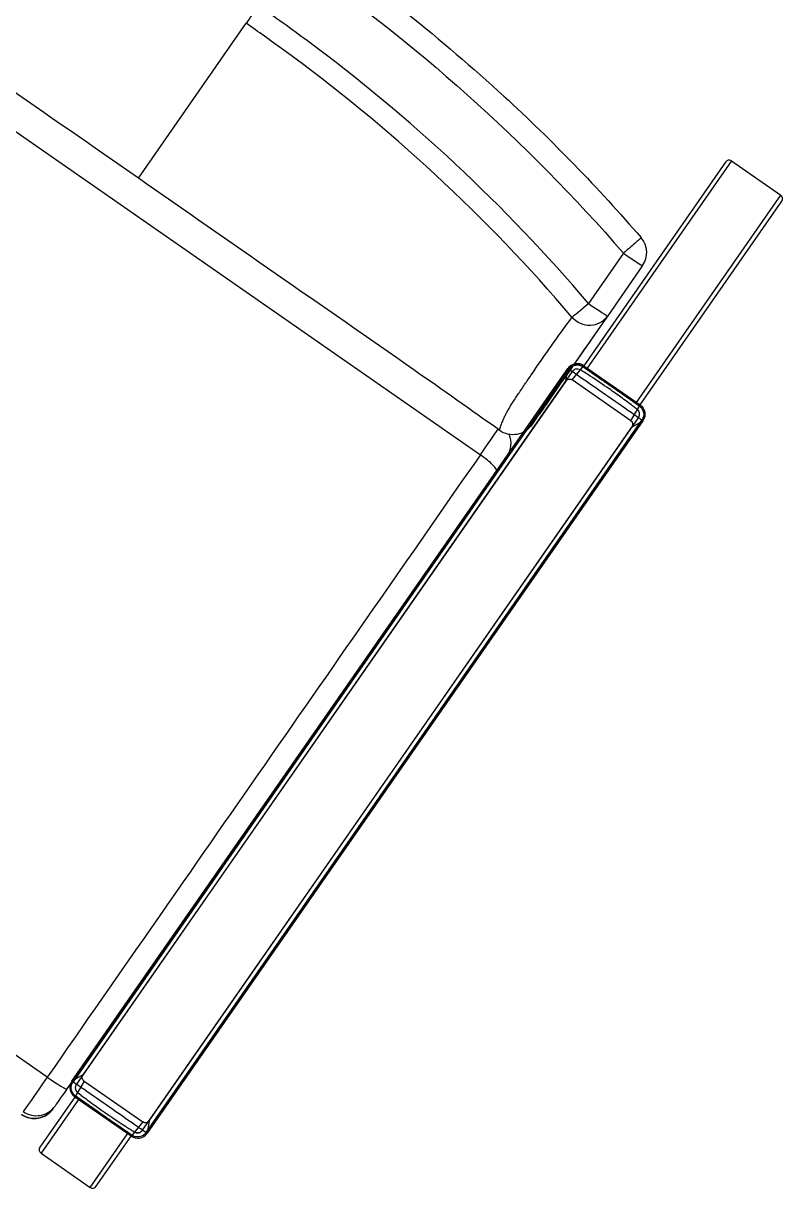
# Model space of a CAD drawing. Header units: inches. Extents: x 0 to 143, y 4 to 153.
# Drawn here: x 123.88 to 140.5, y 106.68 to 132.19 of the extents above; entities that cross this region are included whole.
import ezdxf

# ---------------------------------------------------------------- set-up
doc = ezdxf.new("R2010")
doc.units = ezdxf.units.IN
doc.header["$MEASUREMENT"] = 0
for name, color, linetype in [('SEAT', 5, 'Continuous'), ('SEAT-FINISH', 7, 'Continuous'), ('SEAT-OTHER', 7, 'Continuous')]:
    doc.layers.add(name, color=color, linetype=linetype)
doc.styles.get("Standard").update_dxf_attribs({"font": 'arial.ttf'})

# ---------------------------------------------------------------- blocks, each defined once
blk = doc.blocks.new('M897-10OP1F_0P')
at = {"layer": 'SEAT'}
for p, q in [((-9.444, 12.094), (9.556, 12.094)), ((-9.194, 11.975), (-9.444, 12.094)), ((-9.444, 12.067), (-9.444, 12.094)), ((9.556, 12.067), (-9.444, 12.067)), ((9.306, 11.975), (9.556, 12.094)), ((9.556, 12.094), (9.556, 12.067)), ((-9.694, 11.75), (-15.22, 11.75)), ((-15.22, 10.438), (-15.22, 11.75)), ((-9.694, 11.844), (-15.124, 11.844)), ((-9.294, 11.875), (-9.694, 11.844)), ((-9.694, 10.344), (-9.694, 11.844)), ((-9.667, 11.841), (-9.667, 11.844)), ((-9.667, 11.839), (-9.667, 11.841)), ((-9.667, 11.835), (-9.667, 11.839)), ((-9.667, 11.832), (-9.667, 11.835)), ((-9.667, 11.83), (-9.667, 11.832)), ((-9.667, 11.827), (-9.667, 11.83)), ((-9.667, 11.824), (-9.667, 11.827)), ((-9.667, 11.822), (-9.667, 11.824)), ((-9.667, 11.819), (-9.667, 11.822)), ((-9.667, 11.817), (-9.667, 11.819)), ((-9.667, 11.816), (-9.667, 11.817)), ((-9.667, 11.815), (-9.667, 11.816)), ((-9.667, 11.814), (-9.667, 11.815)), ((-9.667, 11.812), (-9.667, 11.814)), ((-9.667, 11.809), (-9.667, 11.812)), ((-9.667, 11.808), (-9.667, 11.809)), ((-9.667, 11.807), (-9.667, 11.808)), ((-9.667, 11.806), (-9.667, 11.807)), ((-9.667, 11.806), (-9.667, 11.806)), ((-9.667, 11.798), (-9.667, 11.8)), ((-9.667, 11.795), (-9.667, 11.795)), ((-9.667, 11.793), (-9.667, 11.795)), ((-9.667, 11.791), (-9.667, 11.793)), ((-9.667, 11.789), (-9.667, 11.791)), ((-9.667, 11.786), (-9.667, 11.789)), ((-9.667, 11.784), (-9.667, 11.786)), ((-9.667, 11.778), (-9.667, 11.784)), ((-9.667, 11.774), (-9.667, 11.778)), ((-9.667, 11.772), (-9.667, 11.774)), ((-9.667, 11.77), (-9.667, 11.772)), ((-9.667, 11.769), (-9.667, 11.77)), ((-9.667, 11.766), (-9.667, 11.769)), ((-9.667, 11.764), (-9.667, 11.766)), ((-9.667, 11.763), (-9.667, 11.764)), ((-9.667, 11.76), (-9.667, 11.763)), ((-9.667, 11.757), (-9.667, 11.76)), ((-9.667, 11.755), (-9.667, 11.757)), ((-9.667, 11.752), (-9.667, 11.755)), ((-9.667, 11.748), (-9.667, 11.752)), ((-9.667, 11.746), (-9.667, 11.748)), ((-9.667, 11.743), (-9.667, 11.746)), ((-9.667, 11.741), (-9.667, 11.743)), ((-9.667, 11.738), (-9.667, 11.741)), ((-9.667, 11.734), (-9.667, 11.738)), ((-9.667, 11.73), (-9.667, 11.734)), ((-9.582, 11.763), (-9.583, 11.757)), ((-9.583, 11.757), (-9.583, 11.749)), ((-9.581, 11.784), (-9.582, 11.78)), ((-9.582, 11.78), (-9.582, 11.775)), ((-9.582, 11.775), (-9.582, 11.769)), ((-9.582, 11.769), (-9.582, 11.763)), ((-9.58, 11.805), (-9.581, 11.803)), ((-9.581, 11.803), (-9.581, 11.8)), ((-9.581, 11.8), (-9.581, 11.795)), ((-9.581, 11.795), (-9.581, 11.792)), ((-9.581, 11.792), (-9.581, 11.784)), ((-9.58, 11.809), (-9.58, 11.807)), ((-9.58, 11.807), (-9.58, 11.805)), ((9.556, 11.976), (-9.444, 11.976)), ((-9.294, 11.875), (-9.294, 10.313)), ((9.306, 11.975), (-9.194, 11.975)), ((9.406, 11.875), (9.806, 11.844)), ((9.406, 10.313), (9.406, 11.875)), ((9.692, 11.807), (9.691, 11.809)), ((9.692, 11.806), (9.692, 11.807)), ((9.692, 11.804), (9.692, 11.806)), ((9.692, 11.802), (9.692, 11.804)), ((9.692, 11.8), (9.692, 11.802)), ((9.692, 11.797), (9.692, 11.8)), ((9.692, 11.795), (9.692, 11.797)), ((9.692, 11.788), (9.692, 11.795)), ((9.693, 11.781), (9.692, 11.788)), ((9.693, 11.777), (9.693, 11.781)), ((9.693, 11.772), (9.693, 11.777)), ((9.693, 11.767), (9.693, 11.772)), ((9.694, 11.761), (9.693, 11.767)), ((9.778, 11.844), (9.778, 11.841)), ((9.778, 11.841), (9.778, 11.839)), ((9.778, 11.839), (9.778, 11.835)), ((9.778, 11.835), (9.778, 11.832)), ((9.778, 11.832), (9.778, 11.83)), ((9.778, 11.824), (9.778, 11.822)), ((9.778, 11.822), (9.778, 11.819)), ((9.778, 11.819), (9.778, 11.817)), ((9.778, 11.817), (9.778, 11.816)), ((9.778, 11.816), (9.778, 11.815)), ((9.778, 11.815), (9.778, 11.814)), ((9.778, 11.814), (9.778, 11.812)), ((9.778, 11.812), (9.778, 11.809)), ((9.778, 11.809), (9.778, 11.808)), ((9.778, 11.808), (9.778, 11.807)), ((9.778, 11.807), (9.778, 11.806)), ((9.778, 11.806), (9.778, 11.805)), ((9.778, 11.806), (9.778, 11.806)), ((9.778, 11.805), (9.778, 11.804)), ((9.778, 11.804), (9.778, 11.803)), ((9.778, 11.803), (9.778, 11.802)), ((9.778, 11.802), (9.778, 11.8)), ((9.778, 11.8), (9.778, 11.798)), ((9.778, 11.798), (9.778, 11.796)), ((9.778, 11.796), (9.778, 11.795)), ((9.778, 11.795), (9.778, 11.793)), ((9.778, 11.795), (9.778, 11.795)), ((9.778, 11.793), (9.778, 11.791)), ((9.778, 11.791), (9.778, 11.789)), ((9.778, 11.789), (9.778, 11.786)), ((9.778, 11.786), (9.778, 11.785)), ((9.778, 11.785), (9.778, 11.778)), ((9.778, 11.778), (9.778, 11.774)), ((9.778, 11.774), (9.778, 11.773)), ((9.778, 11.773), (9.778, 11.772)), ((9.778, 11.772), (9.778, 11.77)), ((9.778, 11.77), (9.778, 11.769)), ((9.778, 11.769), (9.778, 11.766)), ((9.778, 11.766), (9.778, 11.764)), ((9.778, 11.764), (9.778, 11.763)), ((9.778, 11.763), (9.778, 11.762)), ((9.778, 11.762), (9.778, 11.76)), ((9.778, 11.76), (9.778, 11.757)), ((9.778, 11.757), (9.778, 11.755)), ((9.778, 11.755), (9.778, 11.752)), ((9.778, 11.752), (9.778, 11.748)), ((9.778, 11.748), (9.778, 11.746)), ((9.778, 11.746), (9.778, 11.743)), ((9.778, 11.743), (9.778, 11.741)), ((9.778, 11.741), (9.778, 11.738)), ((9.778, 11.741), (9.778, 11.741)), ((9.778, 11.738), (9.778, 11.734)), ((9.778, 11.734), (9.778, 11.73)), ((11.142, 11.844), (9.806, 11.844)), ((9.806, 11.844), (9.806, 10.344)), ((11.236, 11.75), (9.806, 11.75)), ((11.236, 10.438), (11.236, 11.75)), ((-9.667, 11.729), (-9.667, 11.73)), ((-9.667, 11.728), (-9.667, 11.729)), ((-9.667, 11.724), (-9.667, 11.728)), ((-9.667, 11.721), (-9.667, 11.724)), ((-9.667, 11.719), (-9.667, 11.721)), ((-9.667, 11.716), (-9.667, 11.719)), ((-9.667, 11.712), (-9.667, 11.716)), ((-9.667, 11.71), (-9.667, 11.712)), ((-9.667, 11.707), (-9.667, 11.71)), ((-9.667, 11.702), (-9.667, 11.707)), ((-9.667, 11.702), (-9.667, 11.702)), ((-9.667, 11.699), (-9.667, 11.702)), ((-9.667, 11.695), (-9.667, 11.699)), ((-9.667, 11.688), (-9.667, 11.695)), ((-9.667, 11.687), (-9.667, 11.688)), ((-9.667, 11.684), (-9.667, 11.687)), ((-9.667, 11.681), (-9.667, 11.684)), ((-9.667, 11.674), (-9.667, 11.681)), ((-9.667, 11.673), (-9.667, 11.674)), ((-9.667, 11.669), (-9.667, 11.673)), ((-9.667, 11.662), (-9.667, 11.669)), ((-9.667, 11.658), (-9.667, 11.662)), ((-9.667, 11.657), (-9.667, 11.658)), ((-9.667, 11.652), (-9.667, 11.657)), ((-9.667, 11.651), (-9.667, 11.652)), ((-9.667, 11.642), (-9.667, 11.651)), ((-9.667, 11.641), (-9.667, 11.642)), ((-9.667, 11.636), (-9.667, 11.641)), ((-9.667, 11.633), (-9.667, 11.636)), ((-9.667, 11.628), (-9.667, 11.633)), ((-9.667, 11.625), (-9.667, 11.628)), ((-9.667, 11.624), (-9.667, 11.625)), ((-9.667, 11.621), (-9.667, 11.624)), ((-9.667, 11.617), (-9.667, 11.621)), ((-9.667, 11.612), (-9.667, 11.617)), ((-9.667, 11.607), (-9.667, 11.612)), ((-9.667, 11.607), (-9.667, 11.607)), ((-9.667, 11.596), (-9.667, 11.607)), ((-9.667, 11.592), (-9.667, 11.596)), ((-9.667, 11.591), (-9.667, 11.592)), ((-9.667, 11.589), (-9.667, 11.591)), ((-9.667, 11.588), (-9.667, 11.589)), ((-9.667, 11.577), (-9.667, 11.588)), ((-9.667, 11.571), (-9.667, 11.577)), ((-9.667, 11.57), (-9.667, 11.571)), ((-9.667, 11.566), (-9.667, 11.57)), ((-9.667, 11.564), (-9.667, 11.566)), ((-9.667, 11.561), (-9.667, 11.564)), ((-9.667, 11.554), (-9.667, 11.561)), ((-9.667, 11.545), (-9.667, 11.554)), ((-9.667, 11.54), (-9.667, 11.545)), ((-9.667, 11.535), (-9.667, 11.54)), ((-9.667, 11.531), (-9.667, 11.535)), ((-9.667, 11.529), (-9.667, 11.531)), ((-9.667, 11.515), (-9.667, 11.529)), ((-9.667, 11.507), (-9.667, 11.515)), ((-9.667, 11.506), (-9.667, 11.507)), ((-9.667, 11.504), (-9.667, 11.506)), ((-9.667, 11.5), (-9.667, 11.504)), ((-9.667, 11.497), (-9.667, 11.5)), ((-9.667, 11.492), (-9.667, 11.497)), ((-9.667, 11.486), (-9.667, 11.492)), ((-9.667, 11.482), (-9.667, 11.486)), ((-9.667, 11.481), (-9.667, 11.482)), ((-9.667, 11.476), (-9.667, 11.481)), ((9.778, 11.73), (9.778, 11.73)), ((9.778, 11.73), (9.778, 11.724)), ((9.778, 11.724), (9.778, 11.721)), ((9.778, 11.721), (9.778, 11.719)), ((9.778, 11.719), (9.778, 11.717)), ((9.778, 11.717), (9.778, 11.716)), ((9.778, 11.716), (9.778, 11.712)), ((9.778, 11.712), (9.778, 11.71)), ((9.778, 11.71), (9.778, 11.707)), ((9.778, 11.707), (9.778, 11.703)), ((9.778, 11.703), (9.778, 11.702)), ((9.778, 11.702), (9.778, 11.699)), ((9.778, 11.699), (9.778, 11.695)), ((9.778, 11.695), (9.778, 11.69)), ((9.778, 11.69), (9.778, 11.688)), ((9.778, 11.688), (9.778, 11.687)), ((9.778, 11.687), (9.778, 11.684)), ((9.778, 11.684), (9.778, 11.681)), ((9.778, 11.681), (9.778, 11.678)), ((9.778, 11.678), (9.778, 11.674)), ((9.778, 11.674), (9.778, 11.669)), ((9.778, 11.669), (9.778, 11.666)), ((9.778, 11.666), (9.778, 11.662)), ((9.778, 11.662), (9.778, 11.658)), ((9.778, 11.658), (9.778, 11.652)), ((9.778, 11.652), (9.778, 11.651)), ((9.778, 11.651), (9.778, 11.648)), ((9.778, 11.648), (9.778, 11.642)), ((9.778, 11.642), (9.778, 11.641)), ((9.778, 11.641), (9.778, 11.636)), ((9.778, 11.636), (9.778, 11.633)), ((9.778, 11.633), (9.778, 11.625)), ((9.778, 11.625), (9.778, 11.621)), ((9.778, 11.625), (9.778, 11.625)), ((9.778, 11.621), (9.778, 11.617)), ((9.778, 11.617), (9.778, 11.612)), ((9.778, 11.612), (9.778, 11.607)), ((9.778, 11.607), (9.778, 11.602)), ((9.778, 11.602), (9.778, 11.596)), ((9.778, 11.596), (9.778, 11.592)), ((9.778, 11.592), (9.778, 11.591)), ((9.778, 11.591), (9.778, 11.59)), ((9.778, 11.59), (9.778, 11.588)), ((9.778, 11.588), (9.778, 11.577)), ((9.778, 11.577), (9.778, 11.572)), ((9.778, 11.572), (9.778, 11.57)), ((9.778, 11.57), (9.778, 11.566)), ((9.778, 11.566), (9.778, 11.564)), ((9.778, 11.564), (9.778, 11.561)), ((9.778, 11.561), (9.778, 11.554)), ((9.778, 11.554), (9.778, 11.553)), ((9.778, 11.553), (9.778, 11.545)), ((9.778, 11.545), (9.778, 11.535)), ((9.778, 11.535), (9.778, 11.532)), ((9.778, 11.532), (9.778, 11.529)), ((9.778, 11.529), (9.778, 11.521)), ((9.778, 11.521), (9.778, 11.515)), ((9.778, 11.515), (9.778, 11.511)), ((9.778, 11.511), (9.778, 11.509)), ((9.778, 11.509), (9.778, 11.506)), ((9.778, 11.506), (9.778, 11.504)), ((9.778, 11.504), (9.778, 11.502)), ((9.778, 11.502), (9.778, 11.5)), ((9.778, 11.5), (9.778, 11.497)), ((9.778, 11.497), (9.778, 11.492)), ((9.778, 11.492), (9.778, 11.486)), ((9.778, 11.486), (9.778, 11.483)), ((9.778, 11.483), (9.778, 11.482)), ((9.778, 11.482), (9.778, 11.476)), ((-9.667, 11.471), (-9.667, 11.476)), ((-9.667, 11.465), (-9.667, 11.471)), ((-9.667, 11.459), (-9.667, 11.465)), ((-9.667, 11.453), (-9.667, 11.459)), ((-9.667, 11.452), (-9.667, 11.453)), ((-9.667, 11.438), (-9.667, 11.452)), ((-9.667, 11.433), (-9.667, 11.438)), ((-9.667, 11.428), (-9.667, 11.433)), ((-9.667, 11.423), (-9.667, 11.428)), ((-9.667, 11.421), (-9.667, 11.423)), ((-9.667, 11.396), (-9.667, 11.421)), ((-9.667, 11.389), (-9.667, 11.396)), ((-9.667, 11.387), (-9.667, 11.389)), ((-9.667, 11.318), (-9.667, 11.319)), ((-9.667, 11.312), (-9.667, 11.318)), ((-9.667, 11.252), (-9.667, 11.275)), ((-9.667, 11.238), (-9.667, 11.252)), ((-9.667, 11.237), (-9.667, 11.238)), ((9.778, 11.476), (9.778, 11.471)), ((9.778, 11.471), (9.778, 11.468)), ((9.778, 11.468), (9.778, 11.465)), ((9.778, 11.465), (9.778, 11.459)), ((9.778, 11.459), (9.778, 11.455)), ((9.778, 11.455), (9.778, 11.453)), ((9.778, 11.453), (9.778, 11.446)), ((9.778, 11.446), (9.778, 11.438)), ((9.778, 11.438), (9.778, 11.433)), ((9.778, 11.433), (9.778, 11.428)), ((9.778, 11.428), (9.778, 11.425)), ((9.778, 11.425), (9.778, 11.423)), ((9.778, 11.423), (9.778, 11.416)), ((9.778, 11.387), (9.778, 11.382)), ((9.778, 11.358), (9.778, 11.35)), ((9.778, 11.35), (9.778, 11.341)), ((9.778, 11.319), (9.778, 11.303)), ((9.778, 11.303), (9.778, 11.285)), ((9.778, 11.285), (9.778, 11.284)), ((9.778, 11.252), (9.778, 11.244)), ((9.778, 11.244), (9.778, 11.237)), ((9.778, 11.237), (9.778, 11.228)), ((-9.667, 11.188), (-9.667, 11.196)), ((-9.667, 11.169), (-9.667, 11.188)), ((-9.667, 11.165), (-9.667, 11.169)), ((-9.667, 11.16), (-9.667, 11.165)), ((-9.667, 11.153), (-9.667, 11.16)), ((-9.667, 11.152), (-9.667, 11.153)), ((-9.667, 11.144), (-9.667, 11.152)), ((-9.667, 11.135), (-9.667, 11.144)), ((-9.667, 11.123), (-9.667, 11.135)), ((-9.667, 11.113), (-9.667, 11.123)), ((-9.667, 11.108), (-9.667, 11.113)), ((-9.667, 11.106), (-9.667, 11.108)), ((-9.667, 11.065), (-9.667, 11.08)), ((-9.667, 11.062), (-9.667, 11.065)), ((-9.667, 11.06), (-9.667, 11.062)), ((-9.667, 11.058), (-9.667, 11.06)), ((-9.667, 11.051), (-9.667, 11.058)), ((-9.667, 11.042), (-9.667, 11.051)), ((-9.667, 11.035), (-9.667, 11.042)), ((-9.667, 11.026), (-9.667, 11.035)), ((-9.667, 11.017), (-9.667, 11.026)), ((-9.667, 11.015), (-9.667, 11.017)), ((-9.667, 11.012), (-9.667, 11.015)), ((-9.667, 10.973), (-9.667, 10.978)), ((-9.596, 11.094), (-9.596, 11.093)), ((9.778, 11.204), (9.778, 11.202)), ((9.778, 11.202), (9.778, 11.188)), ((9.778, 11.188), (9.778, 11.176)), ((9.778, 11.176), (9.778, 11.169)), ((9.778, 11.169), (9.778, 11.165)), ((9.778, 11.165), (9.778, 11.16)), ((9.778, 11.16), (9.778, 11.159)), ((9.778, 11.135), (9.778, 11.123)), ((9.778, 11.123), (9.778, 11.119)), ((9.778, 11.119), (9.778, 11.114)), ((9.778, 11.114), (9.778, 11.113)), ((9.778, 11.113), (9.778, 11.108)), ((9.778, 11.108), (9.778, 11.1)), ((9.778, 11.071), (9.778, 11.068)), ((9.778, 11.068), (9.778, 11.065)), ((9.778, 11.065), (9.778, 11.062)), ((9.778, 11.062), (9.778, 11.051)), ((9.778, 11.026), (9.778, 11.022)), ((9.778, 11.022), (9.778, 11.017)), ((9.778, 11.017), (9.778, 11.012)), ((-9.667, 10.929), (-9.667, 10.932)), ((-9.667, 10.84), (-9.667, 10.851)), ((-9.667, 10.827), (-9.667, 10.84)), ((-9.667, 10.82), (-9.667, 10.827)), ((-9.667, 10.816), (-9.667, 10.82)), ((-9.667, 10.803), (-9.667, 10.816)), ((-9.667, 10.798), (-9.667, 10.803)), ((-9.667, 10.791), (-9.667, 10.798)), ((-9.667, 10.788), (-9.667, 10.791)), ((-9.667, 10.765), (-9.667, 10.788)), ((-9.667, 10.76), (-9.667, 10.765)), ((-9.667, 10.758), (-9.667, 10.76)), ((-9.667, 10.753), (-9.667, 10.758)), ((-9.667, 10.748), (-9.667, 10.753)), ((-9.667, 10.741), (-9.667, 10.748)), ((-9.667, 10.73), (-9.667, 10.741)), ((-9.667, 10.725), (-9.667, 10.73)), ((-9.667, 10.72), (-9.667, 10.725)), ((-9.667, 10.717), (-9.667, 10.72)), ((-9.667, 10.714), (-9.667, 10.717)), ((9.704, 10.734), (9.704, 10.739)), ((9.778, 10.943), (9.778, 10.94)), ((9.778, 10.827), (9.778, 10.826)), ((9.778, 10.793), (9.778, 10.791)), ((9.778, 10.791), (9.778, 10.784)), ((9.778, 10.784), (9.778, 10.775)), ((9.778, 10.775), (9.778, 10.765)), ((9.778, 10.765), (9.778, 10.761)), ((9.778, 10.761), (9.778, 10.76)), ((9.778, 10.76), (9.778, 10.753)), ((9.778, 10.72), (9.778, 10.717)), ((9.778, 10.717), (9.778, 10.714)), ((-9.667, 10.707), (-9.667, 10.714)), ((-9.667, 10.699), (-9.667, 10.707)), ((-9.667, 10.692), (-9.667, 10.699)), ((-9.667, 10.688), (-9.667, 10.692)), ((-9.667, 10.684), (-9.667, 10.688)), ((-9.667, 10.68), (-9.667, 10.684)), ((-9.667, 10.679), (-9.667, 10.68)), ((-9.667, 10.678), (-9.667, 10.679)), ((-9.667, 10.676), (-9.667, 10.678)), ((-9.667, 10.666), (-9.667, 10.676)), ((-9.667, 10.662), (-9.667, 10.666)), ((-9.667, 10.658), (-9.667, 10.662)), ((-9.667, 10.657), (-9.667, 10.658)), ((-9.667, 10.653), (-9.667, 10.657)), ((-9.667, 10.648), (-9.667, 10.653)), ((-9.667, 10.638), (-9.667, 10.648)), ((-9.667, 10.636), (-9.667, 10.638)), ((-9.667, 10.626), (-9.667, 10.636)), ((-9.667, 10.622), (-9.667, 10.626)), ((-9.667, 10.62), (-9.667, 10.622)), ((-9.667, 10.617), (-9.667, 10.62)), ((-9.667, 10.615), (-9.667, 10.617)), ((-9.667, 10.613), (-9.667, 10.615)), ((-9.667, 10.607), (-9.667, 10.613)), ((-9.667, 10.602), (-9.667, 10.607)), ((-9.667, 10.599), (-9.667, 10.602)), ((-9.667, 10.597), (-9.667, 10.599)), ((-9.667, 10.594), (-9.667, 10.597)), ((-9.667, 10.591), (-9.667, 10.594)), ((-9.667, 10.584), (-9.667, 10.591)), ((-9.667, 10.582), (-9.667, 10.584)), ((-9.667, 10.577), (-9.667, 10.582)), ((-9.667, 10.573), (-9.667, 10.577)), ((-9.667, 10.571), (-9.667, 10.573)), ((-9.667, 10.569), (-9.667, 10.571)), ((-9.667, 10.564), (-9.667, 10.569)), ((-9.667, 10.556), (-9.667, 10.564)), ((-9.667, 10.55), (-9.667, 10.556)), ((-9.667, 10.549), (-9.667, 10.55)), ((-9.667, 10.547), (-9.667, 10.549)), ((-9.667, 10.543), (-9.667, 10.547)), ((-9.667, 10.539), (-9.667, 10.543)), ((-9.667, 10.531), (-9.667, 10.539)), ((-9.667, 10.53), (-9.667, 10.531)), ((-9.667, 10.525), (-9.667, 10.53)), ((-9.667, 10.52), (-9.667, 10.525)), ((-9.667, 10.518), (-9.667, 10.52)), ((-9.667, 10.515), (-9.667, 10.518)), ((-9.667, 10.513), (-9.667, 10.515)), ((-9.667, 10.51), (-9.667, 10.513)), ((-9.667, 10.507), (-9.667, 10.51)), ((-9.667, 10.501), (-9.667, 10.507)), ((-9.667, 10.5), (-9.667, 10.501)), ((-9.667, 10.497), (-9.667, 10.5)), ((-9.667, 10.494), (-9.667, 10.497)), ((-9.667, 10.487), (-9.667, 10.494)), ((-9.667, 10.486), (-9.667, 10.487)), ((-9.667, 10.484), (-9.667, 10.486)), ((-9.667, 10.481), (-9.667, 10.484)), ((-9.667, 10.478), (-9.667, 10.481)), ((-9.667, 10.475), (-9.667, 10.478)), ((-9.667, 10.468), (-9.667, 10.475)), ((-9.667, 10.464), (-9.667, 10.468)), ((-9.667, 10.46), (-9.667, 10.464)), ((-9.667, 10.458), (-9.667, 10.46)), ((9.778, 10.714), (9.778, 10.703)), ((9.778, 10.703), (9.778, 10.699)), ((9.778, 10.699), (9.778, 10.692)), ((9.778, 10.692), (9.778, 10.688)), ((9.778, 10.688), (9.778, 10.684)), ((9.778, 10.684), (9.778, 10.68)), ((9.778, 10.68), (9.778, 10.678)), ((9.778, 10.678), (9.778, 10.676)), ((9.778, 10.676), (9.778, 10.672)), ((9.778, 10.672), (9.778, 10.666)), ((9.778, 10.666), (9.778, 10.662)), ((9.778, 10.662), (9.778, 10.658)), ((9.778, 10.658), (9.778, 10.655)), ((9.778, 10.655), (9.778, 10.653)), ((9.778, 10.653), (9.778, 10.648)), ((9.778, 10.648), (9.778, 10.638)), ((9.778, 10.638), (9.778, 10.635)), ((9.778, 10.635), (9.778, 10.633)), ((9.778, 10.633), (9.778, 10.626)), ((9.778, 10.626), (9.778, 10.622)), ((9.778, 10.622), (9.778, 10.62)), ((9.778, 10.62), (9.778, 10.617)), ((9.778, 10.617), (9.778, 10.617)), ((9.778, 10.617), (9.778, 10.615)), ((9.778, 10.615), (9.778, 10.613)), ((9.778, 10.613), (9.778, 10.607)), ((9.778, 10.607), (9.778, 10.602)), ((9.778, 10.602), (9.778, 10.599)), ((9.778, 10.599), (9.778, 10.597)), ((9.778, 10.597), (9.778, 10.594)), ((9.778, 10.594), (9.778, 10.591)), ((9.778, 10.591), (9.778, 10.584)), ((9.778, 10.584), (9.778, 10.581)), ((9.778, 10.581), (9.778, 10.577)), ((9.778, 10.577), (9.778, 10.573)), ((9.778, 10.573), (9.778, 10.571)), ((9.778, 10.571), (9.778, 10.569)), ((9.778, 10.569), (9.778, 10.563)), ((9.778, 10.563), (9.778, 10.56)), ((9.778, 10.56), (9.778, 10.556)), ((9.778, 10.556), (9.778, 10.55)), ((9.778, 10.55), (9.778, 10.549)), ((9.778, 10.549), (9.778, 10.547)), ((9.778, 10.547), (9.778, 10.546)), ((9.778, 10.546), (9.778, 10.543)), ((9.778, 10.543), (9.778, 10.539)), ((9.778, 10.539), (9.778, 10.534)), ((9.778, 10.534), (9.778, 10.525)), ((9.778, 10.525), (9.778, 10.52)), ((9.778, 10.52), (9.778, 10.518)), ((9.778, 10.518), (9.778, 10.515)), ((9.778, 10.515), (9.778, 10.513)), ((9.778, 10.513), (9.778, 10.51)), ((9.778, 10.51), (9.778, 10.507)), ((9.778, 10.507), (9.778, 10.503)), ((9.778, 10.503), (9.778, 10.501)), ((9.778, 10.501), (9.778, 10.5)), ((9.778, 10.5), (9.778, 10.497)), ((9.778, 10.497), (9.778, 10.494)), ((9.778, 10.494), (9.778, 10.49)), ((9.778, 10.49), (9.778, 10.487)), ((9.778, 10.487), (9.778, 10.485)), ((9.778, 10.485), (9.778, 10.484)), ((9.778, 10.484), (9.778, 10.481)), ((9.778, 10.481), (9.778, 10.478)), ((9.778, 10.478), (9.778, 10.475)), ((9.778, 10.475), (9.778, 10.472)), ((9.778, 10.472), (9.778, 10.471)), ((9.778, 10.471), (9.778, 10.468)), ((9.778, 10.468), (9.778, 10.464)), ((9.778, 10.464), (9.778, 10.46)), ((9.778, 10.46), (9.778, 10.458)), ((-15.22, 10.438), (-9.694, 10.438)), ((-15.124, 10.344), (-9.694, 10.344)), ((-9.294, 10.313), (-9.694, 10.344)), ((-9.667, 10.457), (-9.667, 10.458)), ((-9.667, 10.454), (-9.667, 10.457)), ((-9.667, 10.449), (-9.667, 10.454)), ((-9.667, 10.446), (-9.667, 10.449)), ((-9.667, 10.443), (-9.667, 10.446)), ((-9.667, 10.441), (-9.667, 10.443)), ((-9.667, 10.435), (-9.667, 10.441)), ((-9.667, 10.433), (-9.667, 10.435)), ((-9.667, 10.431), (-9.667, 10.433)), ((-9.667, 10.428), (-9.667, 10.431)), ((-9.667, 10.425), (-9.667, 10.428)), ((-9.667, 10.422), (-9.667, 10.425)), ((-9.667, 10.416), (-9.667, 10.422)), ((-9.667, 10.414), (-9.667, 10.416)), ((-9.667, 10.409), (-9.667, 10.414)), ((-9.667, 10.403), (-9.667, 10.409)), ((-9.667, 10.403), (-9.667, 10.403)), ((-9.667, 10.4), (-9.667, 10.403)), ((-9.667, 10.398), (-9.667, 10.4)), ((-9.667, 10.396), (-9.667, 10.398)), ((-9.667, 10.394), (-9.667, 10.396)), ((-9.667, 10.393), (-9.667, 10.394)), ((-9.667, 10.392), (-9.667, 10.393)), ((-9.667, 10.391), (-9.667, 10.392)), ((-9.667, 10.39), (-9.667, 10.391)), ((-9.667, 10.389), (-9.667, 10.39)), ((-9.667, 10.387), (-9.667, 10.389)), ((-9.667, 10.38), (-9.667, 10.381)), ((-9.667, 10.38), (-9.667, 10.38)), ((-9.667, 10.378), (-9.667, 10.38)), ((-9.667, 10.377), (-9.667, 10.378)), ((-9.667, 10.376), (-9.667, 10.377)), ((-9.667, 10.375), (-9.667, 10.376)), ((-9.667, 10.374), (-9.667, 10.375)), ((-9.667, 10.372), (-9.667, 10.374)), ((-9.667, 10.371), (-9.667, 10.372)), ((-9.667, 10.37), (-9.667, 10.371)), ((-9.667, 10.369), (-9.667, 10.37)), ((-9.667, 10.365), (-9.667, 10.369)), ((-9.667, 10.357), (-9.667, 10.361)), ((-9.667, 10.357), (-9.667, 10.357)), ((-9.667, 10.353), (-9.667, 10.357)), ((-9.667, 10.348), (-9.667, 10.353)), ((-9.667, 10.344), (-9.667, 10.348)), ((-9.667, 10.344), (-9.665, 10.344)), ((-9.294, 10.313), (-9.667, 10.342)), ((-9.581, 10.405), (-9.581, 10.4)), ((-9.581, 10.4), (-9.581, 10.396)), ((-9.581, 10.396), (-9.581, 10.393)), ((-9.581, 10.393), (-9.581, 10.389)), ((-9.581, 10.389), (-9.581, 10.386)), ((-9.581, 10.386), (-9.58, 10.383)), ((-9.58, 10.383), (-9.58, 10.381)), ((-9.58, 10.381), (-9.58, 10.378)), ((-9.58, 10.378), (-9.58, 10.377)), ((-9.58, 10.377), (-9.58, 10.376)), ((-9.58, 10.376), (-9.58, 10.376)), ((-9.58, 10.373), (-9.58, 10.372)), ((-9.579, 10.361), (-9.579, 10.358)), ((-9.194, 10.213), (-9.444, 10.094)), ((-9.444, 10.211), (9.556, 10.211)), ((-9.194, 10.213), (9.306, 10.213)), ((9.306, 10.213), (9.556, 10.094)), ((9.406, 10.313), (9.806, 10.344)), ((9.691, 10.378), (9.692, 10.381)), ((9.691, 10.378), (9.691, 10.378)), ((9.691, 10.377), (9.691, 10.378)), ((9.691, 10.376), (9.691, 10.377)), ((9.691, 10.376), (9.691, 10.376)), ((9.691, 10.374), (9.691, 10.376)), ((9.691, 10.373), (9.691, 10.374)), ((9.691, 10.372), (9.691, 10.373)), ((9.691, 10.371), (9.691, 10.372)), ((9.691, 10.37), (9.691, 10.371)), ((9.692, 10.4), (9.693, 10.404)), ((9.692, 10.396), (9.692, 10.4)), ((9.692, 10.392), (9.692, 10.396)), ((9.692, 10.389), (9.692, 10.392)), ((9.692, 10.386), (9.692, 10.389)), ((9.692, 10.383), (9.692, 10.386)), ((9.692, 10.381), (9.692, 10.383)), ((9.693, 10.409), (9.693, 10.415)), ((9.693, 10.404), (9.693, 10.409)), ((9.778, 10.458), (9.778, 10.457)), ((9.778, 10.457), (9.778, 10.454)), ((9.778, 10.454), (9.778, 10.449)), ((9.778, 10.449), (9.778, 10.447)), ((9.778, 10.447), (9.778, 10.446)), ((9.778, 10.446), (9.778, 10.443)), ((9.778, 10.443), (9.778, 10.439)), ((9.778, 10.439), (9.778, 10.435)), ((9.778, 10.435), (9.778, 10.433)), ((9.778, 10.433), (9.778, 10.431)), ((9.778, 10.431), (9.778, 10.428)), ((9.778, 10.428), (9.778, 10.424)), ((9.778, 10.424), (9.778, 10.422)), ((9.778, 10.422), (9.778, 10.416)), ((9.778, 10.416), (9.778, 10.413)), ((9.778, 10.413), (9.778, 10.409)), ((9.778, 10.409), (9.778, 10.403)), ((9.778, 10.403), (9.778, 10.402)), ((9.778, 10.402), (9.778, 10.4)), ((9.778, 10.4), (9.778, 10.396)), ((9.778, 10.396), (9.778, 10.394)), ((9.778, 10.394), (9.778, 10.393)), ((9.778, 10.393), (9.778, 10.392)), ((9.778, 10.392), (9.778, 10.391)), ((9.778, 10.391), (9.778, 10.39)), ((9.778, 10.39), (9.778, 10.389)), ((9.778, 10.389), (9.778, 10.387)), ((9.778, 10.387), (9.778, 10.386)), ((9.778, 10.386), (9.778, 10.385)), ((9.778, 10.385), (9.778, 10.383)), ((9.778, 10.383), (9.778, 10.382)), ((9.778, 10.383), (9.778, 10.383)), ((9.778, 10.382), (9.778, 10.381)), ((9.778, 10.382), (9.778, 10.382)), ((9.778, 10.381), (9.778, 10.38)), ((9.778, 10.38), (9.778, 10.378)), ((9.778, 10.38), (9.778, 10.38)), ((9.778, 10.378), (9.778, 10.377)), ((9.778, 10.377), (9.778, 10.376)), ((9.778, 10.376), (9.778, 10.375)), ((9.778, 10.375), (9.778, 10.374)), ((9.778, 10.374), (9.778, 10.372)), ((9.778, 10.372), (9.778, 10.371)), ((9.778, 10.371), (9.778, 10.37)), ((9.778, 10.37), (9.778, 10.369)), ((9.778, 10.369), (9.778, 10.365)), ((9.778, 10.365), (9.778, 10.361)), ((9.778, 10.353), (9.778, 10.348)), ((9.778, 10.348), (9.778, 10.344)), ((9.806, 10.438), (11.236, 10.438)), ((9.806, 10.344), (11.142, 10.344)), ((-12.229, 10.15), (-10.89, 10.15)), ((-10.706, 10.15), (-9.218, 10.15)), ((-9.444, 10.121), (9.556, 10.121)), ((-9.444, 10.094), (-9.444, 10.121)), ((9.556, 10.094), (-9.444, 10.094)), ((-8.688, 10.15), (-8.26, 10.15)), ((-8.14, 10.15), (-7.988, 10.15)), ((-7.988, 10.15), (-7.981, 10.15)), ((9.556, 10.121), (9.556, 10.094)), ((-12.212, 9.651), (-10.872, 9.651)), ((-8.902, 9.515), (-8.903, 9.515)), ((-7.67, 9.583), (-7.671, 9.583)), ((-7.601, 9.6), (-7.601, 9.6)), ((-6.802, -9.6), (-6.802, 9.6)), ((9.795, 9.6), (9.795, -9.6)), ((-7.497, 0), (-11.629, 0))]:
    blk.add_line(p, q, dxfattribs=at)
for points in [[(-9.694, 11.844, -0.414216), (-9.444, 12.094)], [(-9.667, 11.844, -0.414645), (-9.444, 12.067)], [(9.556, 12.067, 0.012156), (9.556, 12.067, 0.008409), (9.556, 12.067, 0.0063), (9.556, 12.067, 0.007313), (9.556, 12.066, 0.004939), (9.556, 12.066, 0.003355), (9.555, 12.066, 0.000923), (9.555, 12.066)], [(9.555, 12.066, 0.003387), (9.555, 12.065, 0.001605), (9.555, 12.065)], [(9.555, 12.065, 0.003053), (9.555, 12.063)], [(9.555, 12.063, 0.003321), (9.555, 12.059)], [(9.555, 12.059, 0.00141), (9.555, 12.054)], [(9.555, 12.054, 0.000605), (9.555, 12.048)], [(9.555, 12.048, 0.00038), (9.555, 12.045)], [(9.555, 12.045, 0.000413), (9.555, 12.041)], [(9.555, 12.041, 0.000833), (9.555, 12.033)], [(9.555, 12.033, 0.001574), (9.555, 12.019)], [(9.555, 12.019, 0.000493), (9.555, 12.014)], [(9.555, 12.014, 0.000356), (9.555, 12.009)], [(9.555, 12.009, 0.000313), (9.555, 12.004)], [(9.555, 12.004, 0.000306), (9.555, 11.999)], [(9.555, 11.999, 0.000608), (9.555, 11.988)], [(9.806, 11.844, 0.414216), (9.556, 12.094)], [(9.556, 12.067, -0.414483), (9.778, 11.844)], [(-9.667, 11.805, 0.000019), (-9.667, 11.806)], [(-9.667, 11.805, -0.000154), (-9.667, 11.805)], [(-9.667, 11.804, 0.000046), (-9.667, 11.805)], [(-9.667, 11.803, 0.000036), (-9.667, 11.804)], [(-9.667, 11.802, 0.000038), (-9.667, 11.803)], [(-9.667, 11.8, 0.000029), (-9.667, 11.802)], [(-9.667, 11.796, -0.000013), (-9.667, 11.798)], [(-9.667, 11.795, -0.00002), (-9.667, 11.796)], [(-9.583, 11.749, 0.000308), (-9.584, 11.731)], [(-9.578, 11.849, -0.004213), (-9.58, 11.814, -0.000405), (-9.58, 11.809)], [(-9.577, 11.86, 0.001086), (-9.578, 11.859)], [(-9.578, 11.859, 0.001148), (-9.578, 11.859)], [(-9.578, 11.859, 0.000947), (-9.578, 11.858)], [(-9.578, 11.858, 0.000889), (-9.578, 11.858)], [(-9.578, 11.858, 0.001917), (-9.578, 11.857)], [(-9.578, 11.857, 0.001295), (-9.578, 11.856)], [(-9.578, 11.856, 0.001053), (-9.578, 11.855)], [(-9.578, 11.855, 0.001091), (-9.578, 11.854)], [(-9.578, 11.855, 0.001368), (-9.578, 11.855)], [(-9.578, 11.854, 0.001481), (-9.578, 11.853)], [(-9.578, 11.853, 0.003554), (-9.578, 11.852)], [(-9.578, 11.852, 0.00214), (-9.578, 11.851)], [(-9.578, 11.851, 0.00261), (-9.578, 11.849)], [(-9.576, 11.866, 0.00245), (-9.577, 11.865)], [(-9.577, 11.865, 0.001496), (-9.577, 11.864)], [(-9.577, 11.864, 0.000772), (-9.577, 11.863)], [(-9.577, 11.864, 0.001), (-9.577, 11.864)], [(-9.577, 11.863, 0.001512), (-9.577, 11.862)], [(-9.577, 11.863, 0.001369), (-9.577, 11.863)], [(-9.577, 11.862, 0.001174), (-9.577, 11.861)], [(-9.577, 11.861, 0.000988), (-9.577, 11.86)], [(-9.577, 11.861, 0.00116), (-9.577, 11.861)], [(-9.577, 11.86, 0.001307), (-9.577, 11.86)], [(-9.575, 11.872, 0.001661), (-9.576, 11.871)], [(-9.576, 11.871, 0.002227), (-9.576, 11.87)], [(-9.576, 11.87, 0.002659), (-9.576, 11.868)], [(-9.576, 11.868, 0.002179), (-9.576, 11.867)], [(-9.576, 11.867, 0.001708), (-9.576, 11.866)], [(-9.574, 11.875, 0.002476), (-9.575, 11.874)], [(-9.575, 11.874, 0.001735), (-9.575, 11.873)], [(-9.575, 11.873, 0.001208), (-9.575, 11.872)], [(-9.575, 11.873, 0.000961), (-9.575, 11.873)], [(-9.575, 11.872, 0.000947), (-9.575, 11.872)], [(-9.574, 11.879, 0.00079), (-9.574, 11.878)], [(-9.573, 11.879, 0.00083), (-9.574, 11.879)], [(-9.574, 11.878, 0.002047), (-9.574, 11.877)], [(-9.574, 11.878, 0.001558), (-9.574, 11.878)], [(-9.574, 11.877, 0.001297), (-9.574, 11.876)], [(-9.574, 11.876, 0.00104), (-9.574, 11.875)], [(-9.572, 11.883, 0.002159), (-9.573, 11.882)], [(-9.573, 11.882, 0.001212), (-9.573, 11.881)], [(-9.573, 11.881, 0.001187), (-9.573, 11.88)], [(-9.573, 11.88, 0.001102), (-9.573, 11.879)], [(-9.573, 11.88, 0.000903), (-9.573, 11.88)], [(-9.571, 11.886, 0.002261), (-9.572, 11.885)], [(-9.572, 11.885, 0.000995), (-9.572, 11.884)], [(-9.572, 11.884, 0.001782), (-9.572, 11.883)], [(-9.572, 11.884, 0.000778), (-9.572, 11.884)], [(-9.572, 11.883, 0.000787), (-9.572, 11.883)], [(-9.57, 11.889, 0.002268), (-9.571, 11.888)], [(-9.571, 11.888, 0.002425), (-9.571, 11.887)], [(-9.571, 11.887, 0.001656), (-9.571, 11.886)], [(-9.569, 11.892, 0.002395), (-9.57, 11.891)], [(-9.57, 11.891, 0.002851), (-9.57, 11.889)], [(-9.568, 11.895, 0.005245), (-9.569, 11.893)], [(-9.569, 11.893, 0.001599), (-9.569, 11.892)], [(-9.567, 11.897, 0.00484), (-9.568, 11.895)], [(-9.565, 11.901, 0.006844), (-9.567, 11.897)], [(-9.564, 11.904, 0.005707), (-9.565, 11.901)], [(-9.563, 11.905, 0.003461), (-9.564, 11.904)], [(-9.56, 11.91, 0.00982), (-9.563, 11.905)], [(-9.557, 11.916, 0.011117), (-9.56, 11.911)], [(-9.56, 11.911, 0.001943), (-9.56, 11.91)], [(-9.553, 11.922, 0.01313), (-9.557, 11.916)], [(-9.552, 11.923, 0.002357), (-9.553, 11.922)], [(-9.549, 11.926, 0.009205), (-9.552, 11.923)], [(-9.548, 11.927, 0.00154), (-9.549, 11.926)], [(-9.545, 11.931, 0.010191), (-9.548, 11.927)], [(-9.544, 11.932, 0.002936), (-9.545, 11.931)], [(-9.541, 11.936, 0.008777), (-9.544, 11.932)], [(-9.539, 11.937, 0.004289), (-9.541, 11.936)], [(-9.538, 11.938, 0.00225), (-9.539, 11.937)], [(-9.535, 11.941, 0.008438), (-9.538, 11.938)], [(-9.534, 11.942, 0.002548), (-9.535, 11.941)], [(-9.533, 11.943, 0.002633), (-9.534, 11.942)], [(-9.532, 11.944, 0.002856), (-9.533, 11.943)], [(-9.53, 11.946, 0.003628), (-9.532, 11.944)], [(-9.529, 11.946, 0.002853), (-9.53, 11.946)], [(-9.527, 11.948, 0.00289), (-9.529, 11.947)], [(-9.529, 11.947, 0.000842), (-9.529, 11.946)], [(-9.526, 11.949, 0.003724), (-9.527, 11.948)], [(-9.524, 11.95, 0.004623), (-9.526, 11.949)], [(-9.523, 11.951, 0.002761), (-9.524, 11.95)], [(-9.521, 11.952, 0.00345), (-9.523, 11.951)], [(-9.52, 11.953, 0.003383), (-9.521, 11.952)], [(-9.518, 11.954, 0.002712), (-9.52, 11.953)], [(-9.514, 11.957, 0.00725), (-9.518, 11.955)], [(-9.518, 11.955, 0.0015), (-9.518, 11.954)], [(-9.51, 11.959, 0.006885), (-9.514, 11.957)], [(-9.514, 11.957, 0.001864), (-9.514, 11.957)], [(-9.509, 11.96, 0.003114), (-9.51, 11.959)], [(-9.508, 11.96, 0.002588), (-9.509, 11.96)], [(-9.504, 11.962, 0.00689), (-9.508, 11.96)], [(-9.501, 11.964, 0.006806), (-9.504, 11.962)], [(-9.5, 11.964, 0.002262), (-9.501, 11.964)], [(-9.497, 11.966, 0.005912), (-9.5, 11.964)], [(-9.496, 11.966, 0.002767), (-9.497, 11.966)], [(-9.492, 11.968, 0.00843), (-9.496, 11.966)], [(-9.49, 11.968, 0.002668), (-9.492, 11.968)], [(-9.488, 11.969, 0.005451), (-9.49, 11.968)], [(-9.487, 11.97, 0.001905), (-9.488, 11.969)], [(-9.484, 11.97, 0.006073), (-9.487, 11.97)], [(-9.482, 11.971, 0.00304), (-9.484, 11.97)], [(-9.48, 11.972, 0.00468), (-9.482, 11.971)], [(-9.479, 11.972, 0.000743), (-9.48, 11.972)], [(-9.478, 11.972, 0.003056), (-9.479, 11.972)], [(-9.476, 11.973, 0.003983), (-9.478, 11.972)], [(-9.474, 11.973, 0.002833), (-9.476, 11.973)], [(-9.472, 11.973, 0.003656), (-9.474, 11.973)], [(-9.47, 11.974, 0.002908), (-9.472, 11.973)], [(-9.472, 11.973, 0.000854), (-9.472, 11.973)], [(-9.469, 11.974, 0.002093), (-9.47, 11.974)], [(-9.468, 11.974, 0.001878), (-9.469, 11.974)], [(-9.468, 11.974, 0.000737), (-9.468, 11.974)], [(-9.466, 11.974, 0.002817), (-9.468, 11.974)], [(-9.465, 11.975, 0.001543), (-9.466, 11.974)], [(-9.464, 11.975, 0.001401), (-9.465, 11.975)], [(-9.464, 11.975, 0.001728), (-9.464, 11.975)], [(-9.463, 11.975, 0.00084), (-9.464, 11.975)], [(-9.463, 11.975, 0.000873), (-9.463, 11.975)], [(-9.462, 11.975, 0.001167), (-9.463, 11.975)], [(-9.461, 11.975, 0.00109), (-9.462, 11.975)], [(-9.461, 11.975, 0.0008), (-9.461, 11.975)], [(-9.461, 11.975, 0.000955), (-9.461, 11.975)], [(-9.459, 11.975, 0.002433), (-9.461, 11.975)], [(-9.458, 11.976, 0.0021), (-9.459, 11.975)], [(-9.457, 11.976, 0.001109), (-9.458, 11.976)], [(-9.456, 11.976, 0.001421), (-9.457, 11.976)], [(-9.457, 11.976, 0.001416), (-9.457, 11.976)], [(-9.456, 11.976, 0.000755), (-9.456, 11.976)], [(-9.455, 11.976, 0.000906), (-9.456, 11.976)], [(-9.454, 11.976, 0.001067), (-9.455, 11.976)], [(-9.454, 11.976, 0.001332), (-9.454, 11.976)], [(-9.453, 11.976, 0.001333), (-9.454, 11.976)], [(-9.452, 11.976, 0.001664), (-9.453, 11.976)], [(-9.45, 11.976, 0.003114), (-9.452, 11.976)], [(-9.449, 11.976, 0.00165), (-9.45, 11.976)], [(-9.448, 11.976, 0.002278), (-9.449, 11.976)], [(-9.447, 11.976, 0.001775), (-9.448, 11.976)], [(-9.448, 11.976, 0.001163), (-9.448, 11.976)], [(-9.446, 11.976, 0.00079), (-9.447, 11.976)], [(-9.446, 11.976, 0.001006), (-9.446, 11.976)], [(-9.445, 11.976, 0.001017), (-9.446, 11.976)], [(-9.444, 11.976, 0.001327), (-9.445, 11.976)], [(-9.294, 11.875, -0.41421), (-9.194, 11.975)], [(9.306, 11.975, -0.41421), (9.406, 11.875)], [(9.555, 11.988, 0.000377), (9.556, 11.982)], [(9.556, 11.982, 0.000266), (9.556, 11.976)], [(9.558, 11.976, -0.001311), (9.556, 11.976, 0.000034), (9.556, 11.976)], [(9.56, 11.976, -0.000698), (9.558, 11.976, -0.000297), (9.558, 11.976)], [(9.562, 11.975, 0.000371), (9.56, 11.976)], [(9.565, 11.975, -0.000248), (9.564, 11.975, -0.000089), (9.562, 11.975)], [(9.565, 11.975, -0.000041), (9.565, 11.975)], [(9.568, 11.975, 0.000209), (9.565, 11.975)], [(9.572, 11.974, 0.000224), (9.568, 11.975)], [(9.576, 11.974, -0.000326), (9.572, 11.974)], [(9.577, 11.974, -0.000083), (9.576, 11.974)], [(9.58, 11.974, 0.000533), (9.577, 11.974)], [(9.585, 11.973, -0.001046), (9.582, 11.973, -0.000023), (9.58, 11.974)], [(9.585, 11.973, -0.00395), (9.59, 11.971, -0.001938), (9.594, 11.969, -0.000282), (9.597, 11.968)], [(9.597, 11.968, 0.000907), (9.602, 11.966, 0.000463), (9.604, 11.966)], [(9.604, 11.966, 0.000485), (9.607, 11.964)], [(9.607, 11.964, -0.000621), (9.615, 11.961, -0.000676), (9.617, 11.96)], [(9.617, 11.96, -0.00034), (9.621, 11.958, 0.001327), (9.624, 11.958, 0.002506), (9.626, 11.957)], [(9.659, 11.928, 0.001096), (9.65, 11.936, -0.000209), (9.642, 11.943, 0.000305), (9.63, 11.953, -0.000512), (9.626, 11.957)], [(9.659, 11.928, -0.000557), (9.666, 11.916)], [(9.664, 11.92, 0.000072), (9.661, 11.924, 0.000285), (9.659, 11.928)], [(9.673, 11.904, 0.000305), (9.668, 11.912, -0.000314), (9.664, 11.92)], [(9.666, 11.916, -0.000078), (9.673, 11.903)], [(9.681, 11.891, 0.001106), (9.673, 11.904)], [(9.673, 11.903, -0.000202), (9.681, 11.891)], [(9.681, 11.891, -0.000134), (9.682, 11.886)], [(9.682, 11.887, -0.000121), (9.681, 11.891)], [(9.689, 11.849, -0.000417), (9.685, 11.873, -0.000007), (9.682, 11.887)], [(9.682, 11.886, -0.000103), (9.684, 11.877)], [(9.684, 11.877, -0.000344), (9.69, 11.849)], [(9.691, 11.809, -0.003786), (9.69, 11.844, -0.000667), (9.69, 11.849)], [(9.695, 11.739, 0.000373), (9.694, 11.761)], [(9.704, 10.739, 0.013155), (9.699, 11.618, 0.002296), (9.695, 11.739)], [(9.778, 11.83, 0.000017), (9.778, 11.824)], [(-9.584, 11.731, 0.006077), (-9.593, 11.405, 0.004451), (-9.596, 11.094)], [(-9.667, 11.35, 0.000024), (-9.667, 11.387)], [(-9.667, 11.319, 0.000021), (-9.667, 11.35)], [(-9.667, 11.275, 0.000022), (-9.667, 11.312)], [(-9.667, 11.196, 0.000025), (-9.667, 11.237)], [(9.778, 11.416, 0.000014), (9.778, 11.387)], [(9.778, 11.382, 0.000015), (9.778, 11.358)], [(9.778, 11.341, 0.000015), (9.778, 11.319)], [(9.778, 11.284, 0.000018), (9.778, 11.252)], [(9.778, 11.228, 0.000014), (9.778, 11.204)], [(-9.667, 11.08, 0.000017), (-9.667, 11.106)], [(-9.667, 10.978, 0.000021), (-9.667, 11.012)], [(-9.667, 10.932, 0.000024), (-9.667, 10.973)], [(-9.596, 11.093, 0.007504), (-9.589, 10.588, 0.00278), (-9.583, 10.446)], [(9.778, 11.159, 0.000015), (9.778, 11.135)], [(9.778, 11.1, 0.000019), (9.778, 11.071)], [(9.778, 11.051, 0.000016), (9.778, 11.026)], [(9.778, 11.012, 0.000019), (9.778, 10.98)], [(9.778, 10.98, 0.000022), (9.778, 10.943)], [(-9.667, 10.851, 0.000049), (-9.667, 10.929)], [(9.699, 10.571, 0.003015), (9.704, 10.734)], [(9.778, 10.94, 0.000033), (9.778, 10.882)], [(9.778, 10.882, 0.000022), (9.778, 10.851)], [(9.778, 10.851, 0.000015), (9.778, 10.827)], [(9.778, 10.826, 0.000017), (9.778, 10.793)], [(9.778, 10.753, 0.00002), (9.778, 10.72)], [(9.694, 10.428, 0.002664), (9.699, 10.571)], [(-9.694, 10.344, 0.414216), (-9.444, 10.094)], [(-9.667, 10.386, 0.000025), (-9.667, 10.387)], [(-9.667, 10.385, 0.000022), (-9.667, 10.386)], [(-9.667, 10.383, 0.000038), (-9.667, 10.385)], [(-9.667, 10.383, 0.000031), (-9.667, 10.383)], [(-9.667, 10.382, -0.000156), (-9.667, 10.383)], [(-9.667, 10.381, 0.000064), (-9.667, 10.382)], [(-9.667, 10.361, 0.000014), (-9.667, 10.365)], [(-9.667, 10.344, 0.022925), (-9.666, 10.323)], [(-9.666, 10.323, 0.034386), (-9.662, 10.293)], [(-9.659, 10.283, -0.015908), (-9.661, 10.297, -0.019515), (-9.664, 10.319, -0.017946), (-9.665, 10.344)], [(-9.662, 10.293, 0.011452), (-9.659, 10.283)], [(-9.657, 10.277, -0.009357), (-9.659, 10.283)], [(-9.659, 10.283, 0.011454), (-9.656, 10.274)], [(-9.617, 10.203, -0.033168), (-9.638, 10.232, -0.070392), (-9.657, 10.277)], [(-9.656, 10.274, 0.022917), (-9.649, 10.254)], [(-9.649, 10.254, 0.011458), (-9.644, 10.245)], [(-9.644, 10.245, 0.011459), (-9.64, 10.236)], [(-9.64, 10.236, 0.011459), (-9.635, 10.227)], [(-9.635, 10.227, 0.011456), (-9.629, 10.219)], [(-9.629, 10.219, 0.011448), (-9.623, 10.21)], [(-9.623, 10.21, 0.011449), (-9.617, 10.202)], [(-9.583, 10.446, 0.000283), (-9.583, 10.429)], [(-9.583, 10.429, 0.000382), (-9.581, 10.405)], [(-9.58, 10.378, 0.001226), (-9.58, 10.378, 0.000425), (-9.58, 10.378)], [(-9.58, 10.376, -0.000508), (-9.58, 10.374)], [(-9.58, 10.374, -0.000449), (-9.58, 10.373)], [(-9.58, 10.372, -0.000264), (-9.58, 10.371)], [(-9.58, 10.371, -0.000283), (-9.58, 10.37)], [(-9.58, 10.37, -0.000301), (-9.58, 10.368)], [(-9.58, 10.368, -0.000238), (-9.58, 10.366)], [(-9.58, 10.366, -0.000212), (-9.579, 10.364)], [(-9.579, 10.364, -0.00013), (-9.579, 10.361)], [(-9.579, 10.358, -0.000246), (-9.579, 10.356)], [(-9.579, 10.356, -0.000428), (-9.579, 10.352)], [(-9.579, 10.352, -0.000593), (-9.579, 10.348)], [(-9.579, 10.348, -0.000653), (-9.579, 10.343)], [(-9.579, 10.343, -0.000751), (-9.578, 10.339)], [(-9.578, 10.339, 0.226923), (-9.524, 10.237, 0.071187), (-9.493, 10.22, 0.069469), (-9.457, 10.212, 0.021496), (-9.444, 10.211)], [(-9.194, 10.213, -0.41421), (-9.294, 10.313)], [(9.406, 10.313, -0.41421), (9.306, 10.213)], [(9.556, 10.094, 0.414216), (9.806, 10.344)], [(9.556, 10.211, 0.004202), (9.557, 10.211, 0.003186), (9.558, 10.211, 0.001536), (9.559, 10.211)], [(9.559, 10.211, 0.006087), (9.563, 10.211)], [(9.563, 10.211, 0.007501), (9.567, 10.212)], [(9.567, 10.212, 0.007131), (9.571, 10.212)], [(9.571, 10.212, 0.007367), (9.575, 10.213)], [(9.575, 10.213, 0.007394), (9.579, 10.213)], [(9.579, 10.213, 0.015098), (9.587, 10.215)], [(9.587, 10.215, 0.015549), (9.595, 10.217)], [(9.595, 10.217, 0.008015), (9.599, 10.218)], [(9.599, 10.218, 0.008242), (9.603, 10.22)], [(9.603, 10.22, 0.017245), (9.611, 10.223)], [(9.611, 10.223, 0.009177), (9.616, 10.225)], [(9.616, 10.225, 0.009632), (9.62, 10.228)], [(9.62, 10.228, 0.010162), (9.625, 10.231)], [(9.625, 10.231, 0.010813), (9.63, 10.234)], [(9.63, 10.234, 0.01155), (9.635, 10.237)], [(9.635, 10.237, 0.007995), (9.638, 10.24)], [(9.638, 10.24, 0.004511), (9.64, 10.241)], [(9.64, 10.241, 0.012927), (9.646, 10.246)], [(9.646, 10.246, 0.01339), (9.651, 10.251)], [(9.651, 10.251, 0.013165), (9.656, 10.256)], [(9.656, 10.256, 0.013254), (9.66, 10.261)], [(9.66, 10.261, 0.013221), (9.665, 10.267)], [(9.665, 10.267, 0.026476), (9.672, 10.279)], [(9.672, 10.279, 0.026479), (9.679, 10.291)], [(9.679, 10.291, 0.013233), (9.681, 10.298)], [(9.681, 10.298, 0.007254), (9.683, 10.302)], [(9.683, 10.302, 0.00599), (9.684, 10.305)], [(9.684, 10.305, 0.053229), (9.689, 10.332)], [(9.689, 10.332, 0.013361), (9.69, 10.339)], [(9.69, 10.358, -0.000123), (9.691, 10.361)], [(9.69, 10.356, -0.000263), (9.69, 10.358)], [(9.69, 10.352, -0.000457), (9.69, 10.356)], [(9.69, 10.348, -0.000605), (9.69, 10.352)], [(9.69, 10.343, -0.000609), (9.69, 10.348)], [(9.69, 10.339, -0.000662), (9.69, 10.343)], [(9.691, 10.368, -0.000271), (9.691, 10.37)], [(9.691, 10.366, -0.000258), (9.691, 10.368)], [(9.691, 10.364, -0.0003), (9.691, 10.366)], [(9.691, 10.361, -0.000316), (9.691, 10.364)], [(9.693, 10.415, 0.000214), (9.694, 10.428)], [(9.733, 10.209, -0.034921), (9.712, 10.185)], [(9.745, 10.226, -0.023287), (9.733, 10.209)], [(9.75, 10.235, -0.011643), (9.745, 10.226)], [(9.755, 10.244, -0.011643), (9.75, 10.235)], [(9.763, 10.263, -0.023288), (9.755, 10.244)], [(9.767, 10.272, -0.011642), (9.763, 10.263)], [(9.77, 10.282, -0.011642), (9.767, 10.272)], [(9.775, 10.303, -0.023289), (9.77, 10.282)], [(9.778, 10.333, -0.034943), (9.775, 10.303)], [(9.778, 10.361, 0.000023), (9.778, 10.353)], [(9.778, 10.344, -0.011649), (9.778, 10.333)], [(-10.889, 10.15, 0.000004), (-7.984, 10.15, -0.419939), (-7.481, 9.643)], [(-9.606, 10.19, -0.020044), (-9.617, 10.203)], [(-9.617, 10.202, 0.011462), (-9.61, 10.195)], [(-9.61, 10.195, 0.011478), (-9.603, 10.187)], [(-9.603, 10.187, -0.004664), (-9.606, 10.19)], [(-9.571, 10.16, -0.0414), (-9.602, 10.186, -0.003023), (-9.603, 10.187)], [(-9.603, 10.187, 0.011495), (-9.596, 10.18)], [(-9.596, 10.18, 0.011522), (-9.588, 10.173)], [(-9.588, 10.173, 0.011516), (-9.58, 10.167)], [(-9.58, 10.167, 0.011446), (-9.572, 10.161)], [(-9.572, 10.161, 0.011474), (-9.563, 10.155)], [(-9.57, 10.159, -0.001565), (-9.571, 10.16)], [(-9.531, 10.138, -0.025404), (-9.551, 10.148, -0.027012), (-9.57, 10.159)], [(-9.563, 10.155, 0.011631), (-9.555, 10.15)], [(-9.555, 10.15, 0.01163), (-9.545, 10.145)], [(-9.545, 10.145, 0.022446), (-9.527, 10.137)], [(-9.527, 10.137, -0.004012), (-9.531, 10.138)], [(-9.511, 10.131, -0.013375), (-9.523, 10.135, -0.00383), (-9.527, 10.137)], [(-9.527, 10.137, 0.010642), (-9.518, 10.133)], [(-9.518, 10.133, 0.021984), (-9.5, 10.128)], [(-9.474, 10.123, -0.01153), (-9.485, 10.124, -0.021972), (-9.501, 10.128, -0.012502), (-9.511, 10.131)], [(-9.5, 10.128, 0.019834), (-9.482, 10.124)], [(-9.482, 10.124, 0.010109), (-9.473, 10.123)], [(-9.461, 10.121, -0.002447), (-9.467, 10.122, -0.003077), (-9.472, 10.123, -0.001298), (-9.474, 10.123)], [(-9.473, 10.123, 0.010764), (-9.464, 10.122)], [(-9.464, 10.122, 0.011102), (-9.454, 10.121)], [(-9.458, 10.121, -0.001761), (-9.459, 10.121, -0.000845), (-9.461, 10.121)], [(-9.444, 10.121, -0.010797), (-9.45, 10.121, -0.012085), (-9.456, 10.121, -0.002785), (-9.458, 10.121)], [(-9.454, 10.121, 0.01065), (-9.444, 10.121)], [(9.574, 10.121, -0.020937), (9.556, 10.121)], [(9.584, 10.123, -0.011271), (9.574, 10.121)], [(9.595, 10.124, -0.011594), (9.584, 10.123)], [(9.605, 10.126, -0.011707), (9.595, 10.124)], [(9.615, 10.129, -0.011682), (9.605, 10.126)], [(9.635, 10.135, -0.023238), (9.615, 10.129)], [(9.644, 10.139, -0.011617), (9.635, 10.135)], [(9.654, 10.143, -0.011636), (9.644, 10.139)], [(9.663, 10.148, -0.011646), (9.654, 10.143)], [(9.68, 10.159, -0.023222), (9.663, 10.148)], [(9.689, 10.165, -0.011607), (9.68, 10.159)], [(9.697, 10.171, -0.011672), (9.689, 10.165)], [(9.712, 10.185, -0.023306), (9.697, 10.171)], [(-13.908, 0, -0.033782), (-13.54, 5.538, -0.028786), (-12.713, 9.774)], [(-12.713, 9.774, -0.162174), (-12.713, 9.774, -0.064741), (-12.713, 9.774, -0.058456), (-12.713, 9.774, -0.03751), (-12.713, 9.774, -0.020363), (-12.713, 9.774, -0.012521), (-12.713, 9.774, -0.011998), (-12.712, 9.774, -0.007297), (-12.711, 9.774, -0.005814), (-12.71, 9.774, -0.003605), (-12.709, 9.774, -0.002328), (-12.707, 9.773, -0.001525), (-12.705, 9.773)], [(-12.705, 9.773, -0.007863), (-12.645, 9.759, -0.0022), (-12.532, 9.732, -0.001579), (-12.381, 9.694, 0.000788), (-12.255, 9.662, -0.003852), (-12.212, 9.651)], [(-13.391, 0, -0.063304), (-12.212, 9.651)], [(-10.872, 9.651, 0.057738), (-12.078, 1.318, 0.007991), (-12.099, 0)], [(-10.42, 9.525, 0.059446), (-11.617, 0.98, 0.00598), (-11.629, 0)], [(-9.552, 9.514, -0.001586), (-9.931, 9.517, -0.001334), (-10.42, 9.525)], [(-8.903, 9.515, -0.003167), (-9.552, 9.514)], [(-8.224, 9.525, -0.002655), (-8.377, 9.521, -0.0026), (-8.652, 9.517, -0.001163), (-8.902, 9.515)], [(-7.854, 9.55, -0.010963), (-7.97, 9.538, -0.005888), (-8.059, 9.532, -0.006041), (-8.224, 9.525)], [(-7.851, 9.55, -0.000392), (-7.854, 9.55)], [(-7.807, 9.556, -0.006026), (-7.851, 9.55)], [(-7.731, 9.569, -0.013092), (-7.807, 9.556)], [(-7.671, 9.583, -0.004656), (-7.708, 9.574, -0.003647), (-7.731, 9.569)], [(-7.619, 9.595, -0.00366), (-7.67, 9.583)], [(-7.541, 9.616, -0.004163), (-7.561, 9.611, -0.003766), (-7.591, 9.603, -0.002356), (-7.619, 9.595)], [(-7.537, 9.618, -0.001268), (-7.541, 9.616)], [(-7.492, 9.634, -0.012641), (-7.498, 9.631, -0.0091), (-7.505, 9.628, -0.00695), (-7.513, 9.625, -0.006832), (-7.526, 9.621, -0.00403), (-7.537, 9.618)], [(-7.481, 9.643, 0.002789), (-7.496, 7.345, 0.000495), (-7.497, 0)], [(-7.49, 9.635, -0.008353), (-7.492, 9.634)], [(-7.484, 9.638, -0.014805), (-7.486, 9.637, -0.011635), (-7.488, 9.636, -0.011226), (-7.49, 9.635)], [(-7.481, 9.641, -0.038074), (-7.482, 9.641, -0.028958), (-7.482, 9.64, -0.027541), (-7.483, 9.639, -0.020428), (-7.484, 9.638)], [(-7.481, 9.643, -0.06162), (-7.481, 9.642, -0.010529), (-7.481, 9.642)], [(-7.481, 9.642, -0.027154), (-7.481, 9.642, -0.018968), (-7.481, 9.641)], [(-7.497, 0, 0.000493), (-7.496, -7.344, 0.002787), (-7.481, -9.643)]]:
    blk.add_lwpolyline(points, format="xyb", dxfattribs=at)
for centre, start, end in [((-12.229, 9.65), 90, 165.5234), ((-7.102, 9.6), 90, 148.3951), ((10.287, 9.6), 360, 90)]:
    blk.add_arc(centre, 0.5, start, end, dxfattribs=at)
for centre, major_axis, ratio, start_param, end_param in [((-9.444, 11.967), (0, 0.1), 0.000004, 0.05236, 1.477847), ((-15.124, 11.75), (-0.0967, 0), 0.969514, -1.570796, 0), ((-9.444, 11.094), (0, 9.508), 0.000004, 1.477848, 1.498533), ((-9.444, 11.094), (0, 9.508), 0.000004, 1.498533, 1.64306), ((9.556, 11.094), (0, 9.508), 0.000004, 1.477848, 1.498533), ((9.556, 11.094), (0, 9.508), 0.000004, 1.498533, 1.64306), ((11.142, 11.75), (0.0941, 0), 0.996558, 0, 1.570796), ((-15.124, 10.438), (-0.0967, 0), 0.969514, 0, 1.570796), ((-9.444, 11.094), (0, 9.508), 0.000004, 1.64306, 1.663739), ((-9.444, 10.221), (0, 0.1), 0.000004, 1.663267, 3.089232), ((9.556, 11.094), (0, 9.508), 0.000004, 1.64306, 1.663744), ((9.556, 10.221), (0, 0.1), 0.000116, 3.193953, 4.61944), ((11.142, 10.438), (0.0941, 0), 0.996558, -1.570796, 0), ((-12.229, 9.65), (0, 0.5), 0.034899, -1.568827, 0.000001), ((-10.89, 9.65), (0, 0.5), 0.969155, -1.824005, -0.000056), ((-10.89, 9.65), (0, -0.5), 0.034899, 1.572766, 3.141587), ((-6.602, 10.1), (-0.5, 0), 0, -1.36989, 0), ((-6.702, 9.6), (0, -0.5), 0.199558, -3.141593, -1.570796), ((5.172, 10.1), (59.5, 0), 0, -1.771703, -1.493668), ((9.756, 9.6), (0, 0.5), 0.077052, -1.570796, 0), ((9.718, 10.1), (-0.5, 0), 0, 1.647925, 3.029262), ((10.215, 9.6), (0, 0.5), 0.993698, -1.570797, 0), ((-1.213, 10.1), (-11.5, 0), 0, 3.029262, 3.106686), ((10.28, 9.6), (0, 0.5), 0.999391, -1.570797, 0), ((-1.213, 10.1), (11.5, 0), 0, 0, 0.034907), ((-10.89, 9.65), (-0.483, 0.13), 0.010964, -2.900706, -1.604084), ((-6.602, 9.6), (-1, 0), 0, -1.369889, -0.496373), ((5.172, 9.6), (60, 0), 0, -1.771703, -1.493668), ((9.718, 9.6), (1, 0), 0, -1.493668, -0.112331), ((-12.116, 0), (-0.5, 0), 0, 1.605703, 2.918407)]:
    blk.add_ellipse(centre, major_axis=major_axis, ratio=ratio, start_param=start_param, end_param=end_param, dxfattribs=at)
at = {"layer": 'SEAT-FINISH'}
blk.add_attdef('FINISH', (2, -6.5), '', height=2, dxfattribs=at)
at = {"layer": 'SEAT-OTHER'}
blk.add_attdef('OTHER', (2, -9), '', height=2, dxfattribs=at)

msp = doc.modelspace()

# ---------------------------------------------------------------- block references
at = {"rotation": 235.1755434962233}
msp.add_blockref('M897-10OP1F_0P', (122.12, 122.646), dxfattribs=at)

doc.saveas('drawing.dxf')
